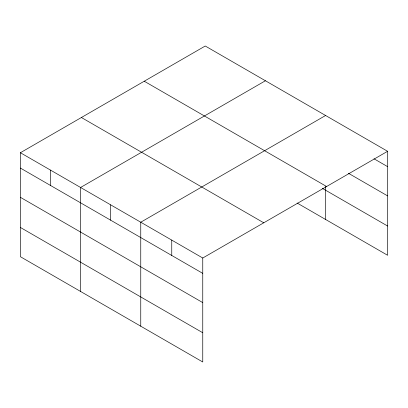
<?xml version="1.0" encoding="UTF-8"?>
<svg xmlns="http://www.w3.org/2000/svg" width="408" height="408" viewBox="0 0 408 408"><rect width="100%" height="100%" fill="white"/><g stroke="black" fill="none" stroke-linecap="round" stroke-linejoin="round"><path stroke-width="0.61" d="M387.6 151.291L205.244 46.012L20.4 152.73L20.4 256.709L202.756 361.988L202.756 258.014L387.6 151.291L387.6 255.27L297.151 203.046M265.424 80.753L80.575 187.476L80.575 291.45M325.599 115.495L140.755 222.217L140.755 326.191M374.003 158.789L387.6 166.637M348.442 173.278L387.6 195.886M144.248 81.228L326.599 186.512M322.315 188.328L387.6 226.022M81.401 117.514L263.752 222.794M20.4 152.73L202.756 258.014M20.4 168.076L202.756 273.36M20.4 197.324L202.756 302.603M20.4 227.46L202.756 332.739M325.599 186.456L325.599 219.473M171.753 240.113L171.753 255.459M110.665 204.847L110.665 220.192M50.49 170.105L50.49 185.446"/></g></svg>
